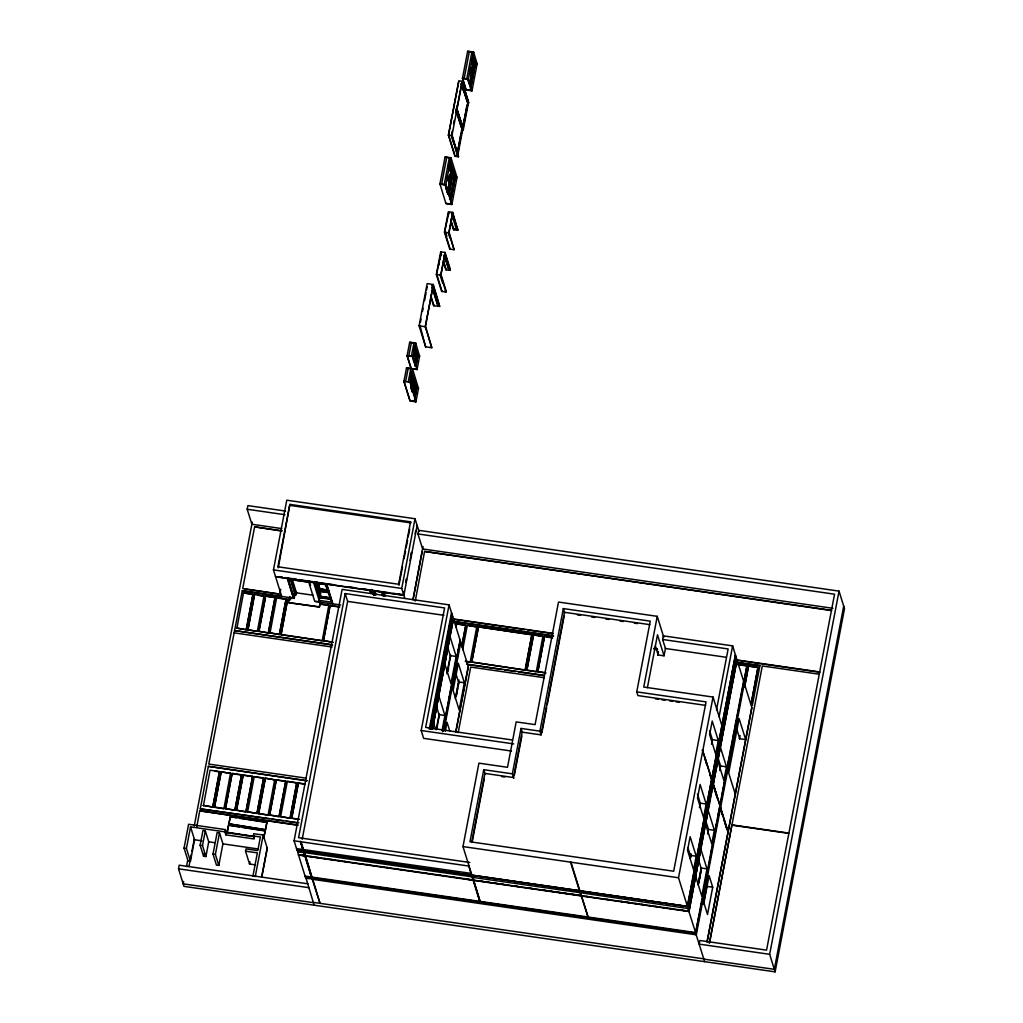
<?xml version="1.0" encoding="UTF-8"?>
<svg xmlns="http://www.w3.org/2000/svg" width="1023" height="1023" viewBox="0 0 1023 1023"><rect width="100%" height="100%" fill="white"/><g stroke="black" fill="none" stroke-linecap="round" stroke-linejoin="round"><path stroke-width="1.5" d="M301.759 850.471L297.245 849.819L298.46 854.819L304.726 855.727L303.268 850.688M473.022 879.908L305.199 855.791L303.741 850.752M298.46 854.819L305.289 876.762L311.555 877.67L304.828 855.343M677.75 909.511L688.824 911.212L695.793 933.245L312.028 877.734L305.302 855.407M312.143 877.363L320.007 903.335L311.67 877.286M479.634 901.097L471.539 875.125L303.678 850.906L300.442 841.251L303.204 850.842L296.939 849.934L294.087 840.804L342.117 589.389L449.071 604.862L451.923 614.005L430.069 729.067M473.496 879.972L480.056 901.391L472.012 875.189L579.542 890.739L588.059 917.017L581.499 895.598M305.276 856.034L473.035 880.304L465.184 878.77M711.624 778.759L702.43 750L713.261 784.053L688.965 911.301L581.435 895.739L580.015 890.816M832.914 608.301L422.614 548.955L417.947 533.942L418.637 530.31L839.026 591.115L844.486 608.647L775.114 971.85L183.974 886.353L178.513 868.821L179.204 865.189L307.808 883.782M281.76 528.584L251.875 524.262L247.195 509.249L247.886 505.618L285.647 511.078M225.853 834.858L224.919 831.852L190.534 826.878L194.549 839.755L190.431 861.328L188.066 860.982L184.05 848.105L188.603 824.269L225.354 829.589L226.288 832.581L225.853 834.858L254.228 838.962L253.295 835.957L253.73 833.694L263.192 835.062L267.297 848.233L261.722 877.389M190.431 861.328L186.416 848.451L190.534 826.878M183.654 881.417L183.194 883.834L313.358 902.657M186.48 866.609L187.682 860.356M194.255 825.906L252.259 522.19M236.876 628.391L243.5 592.88L252.962 594.248L246.338 629.759L236.786 628.084L246.338 629.759M203.411 805.702L210.047 770.191L219.497 771.559L212.874 807.07L203.321 805.408L212.874 807.07M200.124 845.228L202.95 830.471L205.316 830.817L208.73 841.814L205.917 856.571L203.551 856.225L200.124 845.228L202.49 845.561L205.917 856.571M202.49 845.561L205.316 830.817M246.236 629.452L252.962 594.248M212.771 806.776L219.497 771.559M203.551 856.225L204.114 853.272M264.011 595.846L257.374 631.357L247.911 629.989L254.548 594.478L264.1 596.14M247.911 629.989L254.548 594.478M230.546 773.158L223.909 808.669L214.459 807.3L221.083 771.79L230.635 773.465L221.083 771.79M214.459 807.3L221.185 772.096M213.014 854.09L217.132 832.517L219.497 832.863L222.924 843.86L218.807 865.432L216.441 865.087L213.014 854.09L215.38 854.422L218.807 865.432M215.38 854.422L219.497 832.863M258.87 631.281L265.596 596.077L275.046 597.445L268.422 632.956L258.87 631.281L268.422 632.956M258.96 631.587L265.392 597.905M225.405 808.592L232.131 773.388L241.581 774.756L234.958 810.267L225.405 808.592L234.958 810.267M225.495 808.899L232.131 773.388M292.143 597.969L242.285 590.757L281.824 596.767L273.448 569.888L286.76 500.196L415.031 518.751L419.072 531.691M224.919 831.852L225.354 829.589M289.854 504.377L277.924 566.793L398.638 584.261L410.555 521.832L289.854 504.377L278.256 567.855M268.32 632.649L275.046 597.445M234.868 809.96L241.581 774.756M269.995 633.186L276.632 597.675L286.095 599.043L279.458 634.554L269.906 632.879L279.458 634.554M236.441 810.19L243.167 774.986L252.63 776.355L245.993 811.866L236.441 810.19L245.993 811.866M236.543 810.497L243.167 774.986M280.673 589.222L279.893 594.146L242.72 588.494L254.637 526.845L282.335 530.86M293.639 598.186L287.591 578.033M279.369 634.247L286.095 599.043M245.904 811.559L252.63 776.355M319.688 603.902L328.843 605.22L322.207 640.73L281.044 634.784L287.668 599.273L290.724 599.708M281.044 634.784L287.668 599.273M247.579 812.096L254.216 776.585L263.665 777.953L257.042 813.464L247.489 811.789L257.042 813.464M320.352 602.048L319.393 607.099L288.652 602.649L289.829 596.499M295.391 592.01L294.164 598.442L293.46 598.34L294.381 593.519M255.456 864.895L249.548 864.039L245.533 851.162L245.968 848.898L257.783 850.599L260.392 836.98L253.295 835.957M290.315 579.836L294.905 594.58L296.082 594.747L296.58 592.176M256.952 813.157L263.665 777.953M274.714 779.552L268.077 815.062L258.627 813.694L265.251 778.183L274.803 779.846L265.251 778.183M258.627 813.694L265.353 778.477M249.548 864.039L249.983 861.775M252.886 876.289L257.361 852.875L245.533 851.162M255.251 876.647L263.192 835.062M269.573 814.986L276.3 779.782L285.762 781.15L279.126 816.661L269.573 814.986L279.126 816.661M269.663 815.293L276.3 779.782M261.607 877.197L267.195 847.926M326.35 585.13L328.6 592.343L318.664 590.91L319.138 588.417M329.099 593.967L330.646 598.915L320.711 597.483L318.78 591.294L319.266 588.788M327.641 589.99L320.084 588.89M319.138 600.373L313.703 582.957L326.005 584.734L331.426 602.151L319.138 600.373L319.726 597.291M279.036 816.354L285.762 781.15M319.393 607.099L320.263 601.754L315.634 601.371M280.622 816.584L287.335 781.38L296.798 782.748L290.174 818.247L280.622 816.584L290.174 818.247M340.736 605.002L332.871 603.864L326.733 584.159L332.692 584.414M328.946 590.54L318.907 589.67L316.657 582.445M323.383 640.615L332.935 642.278L323.383 640.615L330.109 605.411L339.572 606.78M323.473 640.922L330.109 605.411M290.072 817.952L296.798 782.748M298.064 819.397L291.657 818.183L298.384 782.966L304.688 783.887M291.747 818.477L298.384 782.966M511.449 751.035L423.624 738.337L421.182 730.524L444.596 607.943L345.199 593.57L298.575 837.709L469.762 862.479M302.194 839.256L347.628 601.383L345.199 593.57M452.115 135.33L458.457 156.8L454.915 156.289L448.368 135.266L458.777 80.791L462.319 81.303L468.739 103.003L462.255 82.211M458.713 81.687L448.573 134.806L454.583 154.128M416.693 355.518L419.647 355.953L417.052 369.572L411.131 368.715L407.103 355.761L409.699 342.142L415.619 342.999L419.583 356.106L416.63 355.672M415.568 387.781L418.522 388.216L415.926 401.834L410.018 400.978L403.932 381.451L406.54 367.832L412.448 368.689L418.458 388.369L415.504 387.934M408.829 355.851L411.336 342.692M441.604 184.23L446.719 157.452M452.115 131.328L451.527 134.435L458.457 156.8M453.598 123.553L454.186 120.445M455.67 112.683L456.271 109.576L463.214 130.074L468.393 102.952L461.923 82.16M456.693 108.464L457.281 105.356M477.178 63.592L471.987 90.83L466.066 89.973L462.46 78.387L467.664 51.15L473.572 52.007L477.114 63.746M461.629 83.643L456.744 109.282L463.214 130.074M462.319 81.303L451.91 135.778L448.368 135.266M405.658 381.541L408.177 368.382M464.186 78.477L469.301 51.7M411.425 356.221L413.944 343.063M444.212 184.6L449.327 157.823M312.143 878.795L305.787 878.335M408.254 381.911L410.773 368.766M415.619 342.999L413.011 356.618L407.103 355.761M445.798 184.997L451.002 157.759L445.082 156.903L439.877 184.14L445.798 184.997L451.872 204.51L445.964 203.654L439.954 183.987L445.862 184.843L451.897 204.204L445.977 203.347M431.642 285.468L433.215 285.698L425.504 326.107L431.783 347.73L425.632 346.848L419.085 325.826L427.154 283.601L433.292 284.496L439.673 306.427L438.1 306.197L432.102 286.952M466.782 78.848L471.897 52.071M419.89 325.161L425.632 346.848M420.479 322.092L421.054 318.946M422.537 311.312L423.113 308.166M424.596 300.519L426.054 292.77M426.655 289.739L427.23 286.606M409.852 382.308L412.448 368.689M448.854 182.145L450.772 171.941L451.949 172.12L447.703 194.344M473.572 52.007L468.368 79.244L462.46 78.387M414.724 361.733L415.453 357.935M449.033 182.171L450.836 172.759L448.47 165.176M414.673 363.037L415.645 357.96L413.765 351.938M447.511 191.186L448.419 186.48M451.028 172.785L448.637 182.12L451.028 172.785L448.56 164.831M414.865 363.063L415.837 357.986L413.829 351.49M447.422 192.784L449.071 184.038M449.404 182.26L451.36 172.03L449.148 164.92M414.801 364.405L416.169 357.219L414.417 351.58M447.614 192.81L449.417 183.398M447.051 175.815L449.609 183.424L447.805 192.836L445.44 185.253M414.903 365.902L416.553 357.283L413.906 348.805M454.915 156.289L455.043 155.611L458.585 156.123M410.901 388.638L411.387 386.106M415.095 365.85L416.885 356.516L414.072 347.488M449.928 163.782L452.281 171.353L447.895 194.332L445.491 186.877M471.066 73.362L473.163 65.6L471.36 75.011M411.105 388.676L412.205 382.807L413.382 382.973L411.732 391.592M470.976 74.96L472.779 65.549M411.297 388.702L412.269 383.625L410.389 377.589M471.168 74.986L472.971 65.574L471.744 61.636M411.489 388.727L412.461 383.651L410.581 377.628M415.811 365.953L417.589 356.618L414.775 347.59M448.611 194.434L452.997 171.455L449.698 160.854M469.941 82.428L470.849 77.722M411.694 388.638L412.793 382.883L411.029 377.244M415.977 366.093L417.921 355.863L414.827 345.915M448.726 194.805L453.112 171.838L455.018 177.951L450.632 200.93M470.158 82.454L473.496 64.845L471.731 59.168M470.043 84.052L471.539 76.201L469.493 69.654M469.941 85.651L471.731 76.239L469.685 69.679M457.064 154.013L460.619 135.368M470.03 87.134L474.416 64.168L472.511 58.055M411.937 391.54L413.714 382.218L410.901 373.178M457.268 154.051L462.204 129.218L455.887 109.525M457.652 154.102L461.808 129.154M463.202 124.998L464.685 117.236M465.286 114.128L466.769 106.354M462.818 128.144L467.268 104.832M412.64 391.643L414.43 382.321L411.144 371.771M457.665 155.982L462.844 128.86M470.452 88.771L475.132 64.27L472.281 55.114M412.755 392.026L414.545 382.692L416.476 388.881L414.686 398.216M431.783 347.73L425.236 326.721L433.292 284.496M449.519 199.191L453.816 177.772L452.281 172.887M462.613 128.105L467.946 103.336L461.232 83.579L463.585 91.149M470.631 88.796L475.465 63.503L472.345 53.503M450.158 270.264L444.992 253.678L441.003 274.56L446.169 291.146L446.002 292.054L441.629 291.427L436.361 274.535L440.696 251.837L445.069 252.464L450.337 269.356L450.158 270.264L449.02 270.098L444.314 255.021M451.501 213.436L452.652 213.602L449.097 232.221L454.084 249.727L449.711 249.088L444.455 232.195L448.355 211.761L452.729 212.4L457.818 230.201L453.892 229.817L450.619 219.293M413.893 393.305L414.788 388.638L413.637 384.929M441.335 289.01L436.629 273.921L441.105 253.116L439.967 259.215M449.417 246.671L444.711 231.594L448.752 213.04M413.791 394.891L414.98 388.676L413.816 384.955M450.529 202.477L455.35 177.196L449.788 159.319M438.854 265.072L439.391 262.093M446.616 236.185L445.235 231.479L446.655 236.044M448.138 216.262L448.726 213.232M414.289 401.285L416.809 388.126L411.706 371.745M451.872 204.51L457.076 177.273L454.059 177.005M438.1 306.197L433.969 305.787L433.701 304.624M446.002 292.054L440.734 275.161L445.069 252.464M454.084 249.727L448.828 232.835L452.729 212.4M441.629 291.427L442.32 290.404M449.02 270.098L446.233 269.88L445.964 268.729M449.711 249.088L450.401 248.065M453.892 229.817L453.611 228.653L457.984 229.293M398.957 585.309L402.538 566.576M404.034 558.775L405.517 550.975M406.118 547.855L407.602 540.054M408.203 536.934L409.699 529.121M404.814 598.34L401.719 588.442L415.031 518.751M403.433 594.644L404.034 591.511M405.824 582.138L406.425 579.005M410.901 555.566L411.502 552.433M403.484 594.798L404.072 591.665M405.875 582.292L406.463 579.159M410.044 560.399L411.54 552.586M415.121 533.827L415.722 530.694M417.128 525.477L403.868 595.309L326.733 584.159M412.96 599.529L423.087 546.538M413.075 599.721L422.218 551.09M415.248 601.051L424.583 551.435L831.443 610.283M449.071 604.862L425.658 727.443L512.331 739.974M429.276 729.041L451.514 612.675M430.657 724.54L431.22 721.33M434.801 702.814L435.363 699.604M439.839 676.433L440.401 673.236M443.995 654.707L444.557 651.51M449.033 628.327L449.596 625.13M430.952 729.399L452.588 616.127M432.767 726.304L438.381 696.637M441.949 678.211L442.55 675.103M442.844 673.313L443.432 670.206M444.621 664.247L449.353 639.247M451.143 630.104L451.706 626.882M452.332 623.902L453.445 618.877L451.923 614.005M432.397 729.054L453.445 618.877M432.46 729.373L453.189 619.145M455.721 626.715L456.309 623.659L465.861 625.322L461.769 646.753M436.118 729.77L439.225 714.195M446.821 673.773L450.491 655.27M455.81 627.022L456.309 623.659M436.795 728.9L439.455 714.31M447.78 670.692L450.759 655.116M448.036 671.344L448.624 668.249M442.038 730.627L444.928 715.486L438.841 695.972M450.12 636.945L456.194 656.472L450.99 683.709L444.915 664.183M442.575 731.701L460.069 640.142M444.954 720.384L445.504 717.123M449.097 698.658L450.542 690.742M454.135 672.277L454.685 669.016M458.291 650.551L458.841 647.303M443.087 730.818L460.273 640.82L453.521 619.132M443.176 731.125L460.273 640.82M443.88 730.844L460.772 642.406M445.299 731.33L447.025 722.251L449.839 731.253M461.667 646.459L465.759 625.027M462.665 649.746L467.345 625.258L476.897 626.92M455.286 698.53L458.956 680.039M456.245 695.487L458.931 681.433M456.207 696.382L457.703 688.594M458.291 685.474L458.892 682.354M464.378 682.75L459.174 709.988L453.099 690.461L458.304 663.224L464.378 682.75L458.47 681.893L455.657 672.878M455.81 731.598L468.253 666.421L460.376 641.127M455.9 731.893L468.342 666.727M465.452 661.446L470.171 662.137L476.808 626.626M458.176 732.698L470.708 667.073L544.185 677.699M471.667 662.06L478.393 626.856L531.883 634.592L525.259 670.103L471.667 662.06L525.259 670.103M471.756 662.367L478.189 628.685M471.91 875.24L462.984 846.584L478.917 763.158L507.51 767.301L516.18 721.893L535.093 724.629L558.507 602.048L657.252 616.332L663.799 637.355M513.763 778.337L512.357 773.836L483.751 769.692L469.979 841.763L673.684 871.225L706.036 701.88L636.754 691.868L650.257 621.153L563.328 608.583L539.914 731.164L541.077 734.885L522.19 732.148L521.027 728.427L539.914 731.164M471.744 842.351L484.902 773.414L513.52 777.544L522.19 732.148M472.281 841.571L484.25 778.899M462.102 873.668L471.437 875.177L468.687 865.586M471.117 873.386L296.529 848.604M688.799 911.109L687.303 906.327L471.872 875.113L472.575 877.363L580.143 892.695M525.157 669.796L531.883 634.592M542.932 636.191L536.295 671.702L526.832 670.334L533.469 634.823L543.021 636.485L533.469 634.823M526.832 670.334L533.558 635.117M512.357 773.836L521.027 728.427M514.364 775.204L521.832 736.061M545.758 673.07L537.791 671.625L544.505 636.421L552.394 637.559M537.881 671.932L544.505 636.421M541.077 734.885L564.491 612.291L649.835 624.644M541.921 732.558L546.653 707.737M547.254 704.63L564.146 616.191M579.402 890.662L570.514 862.133M580.616 892.759L688.108 908.539L736.125 657.137M657.252 616.332L643.748 687.047L713.031 697.059L721.918 725.588M647.393 687.712L657.495 634.797L664.042 655.82L657.904 654.925L658.147 651.651M655.334 645.948L658.134 654.963L658.403 651.574M657.904 654.925L658.377 652.393M726.266 657.29L665.449 648.492L662.635 639.477L663.339 635.846L732.621 645.871L735.46 655.014L711.906 778.976L712.903 783.605M664.042 655.82L665.538 647.994M570.987 862.21L579.913 890.867L687.443 906.416L678.518 877.76L702.814 750.524M702.903 750.064L713.031 697.059M716.522 709.796L728.133 648.953L662.635 639.477M689.719 858.374L690.691 854.052M699.412 807.684L700.269 803.145L697.469 794.129M711.522 744.233L712.392 739.693L709.591 730.691M690.333 857.888L690.947 853.962M690.589 857.824L691.177 854.716M719.105 716.586L732.621 645.871M696.215 856.213L693.607 869.831L687.533 850.305L690.129 836.686L696.215 856.213L690.308 855.356L687.967 847.85M706.19 804.001L703.581 817.62L697.507 798.093L700.103 784.475L706.19 804.001L700.269 803.145M718.299 740.55L715.704 754.168L709.63 734.642L712.225 721.023L718.299 740.55L712.392 739.693M687.303 906.327L735.422 654.886M711.739 779.181L687.52 906.659L579.99 891.11M689.118 909.639L689.988 904.844M691.522 897.094L692.085 893.859M693.62 886.123L694.182 882.887M694.809 879.844L700.474 849.96M703.798 832.812L704.361 829.576M705 826.533L708.261 809.193M708.888 806.15L709.463 802.914M710.959 795.076L711.56 791.943M712.187 788.899L713.261 784.053M719.975 805.587L713.172 783.746L714.335 777.39M716.151 768.107L720.601 744.565M721.228 741.534L721.829 738.414M722.097 736.752L722.698 733.619M726.304 714.962L726.867 711.739M728.402 704.016L728.964 700.793M733.465 677.443L734.041 674.221M713.351 783.605L736.982 659.886L735.46 655.014M712.814 784.066L689.042 911.544L581.512 895.995M713.427 783.848L736.982 659.886M697.903 884.652L701.292 867.632M707.596 833.962L708.453 829.423L705.653 820.408M719.706 770.511L720.576 765.971L717.775 756.956M698.581 883.13L701.266 869.077M698.568 883.898L699.157 880.79M699.758 877.683L701.228 869.934M699.745 878.962L700.346 875.829M700.921 849.346L706.995 868.859L701.804 896.11L695.717 876.583M708.287 810.753L714.374 830.28L711.765 843.898L705.691 824.372M720.409 747.302L726.483 766.828L723.888 780.447L717.814 760.92M743.606 681.152L695.589 932.567L305.084 876.084M699.272 914.383L695.678 933.206L704.655 961.658M700.768 906.544L701.318 903.258M705.857 879.895L706.407 876.609M710.947 853.233L711.496 849.947M713.005 842.108L713.594 838.975M716.036 826.584L716.599 823.298M718.133 815.6L718.683 812.313M719.335 809.334L720.102 806.009L713.338 784.309M727.685 831.085L720.026 805.74L721.164 799.334M721.816 796.367L724.757 780.575M728.376 761.969L728.977 758.849M730.473 751.035L731.023 747.749M733.453 735.396L734.054 732.276M735.55 724.45L736.1 721.177M740.626 697.878L741.176 694.604M737.481 664.323L746.943 665.692L695.896 933.539L312.13 878.041M744.309 683.415L696.292 934.817L312.526 879.307M743.529 684.361L746.943 665.692M744.437 687.354L748.529 665.922L757.979 667.29L751.355 702.801L757.979 667.29M745.115 684.592L748.529 665.922M703.338 904.511L706.803 886.353L712.711 887.21L707.507 914.447L703.901 902.861L709.105 875.624L712.711 887.21M735.243 794.065L728.696 773.043L739.105 718.555L745.652 739.578L739.501 738.696L740.089 735.601M707.034 941.774L751.79 707.43L737.059 660.142M707.149 941.966L751.879 707.737M737.864 662.431L759.923 665.628L752.314 705.461M709.323 943.321L762.288 665.973L819.218 674.195M709.706 942.068L731.944 824.87L788.528 833.054M775.114 971.85L769.654 954.318L839.026 591.115M843.706 606.128L774.334 969.331L703.862 959.139M242.285 590.757L208.794 764.079L305.787 778.107M188.961 866.571L191.327 854.307M191.928 851.238L194.306 838.962M196.812 826.776L199.741 810.83L298.396 825.088M269.177 818.822L200.278 808.861L208.347 766.342L306.913 780.6M228.577 825.024L227.157 832.581L228.577 825.024L265.174 830.689L263.768 838.233L265.174 830.689M228.82 823.822L230.328 816.571L266.939 822.223L265.52 829.768L228.82 823.822L265.52 829.768M228.922 824.116L230.328 816.571M265.43 829.474L266.939 822.223M473.432 880.125L581.026 895.521M314.151 905.176L305.596 876.647M467.639 51.457L473.559 52.314M472.907 64.756L474.084 64.922L472.319 59.244M471.475 75.395L469.864 68.375M471.999 90.523L466.092 89.666L462.524 78.234L468.444 79.091L471.987 90.83M456.488 108.438L463.202 128.195M445.069 157.21L450.977 158.066M451.105 171.186L452.281 171.353M452.422 177.58L455.018 177.951M449.353 182.58L447.729 175.56M449.609 183.424L447.601 178.782M444.455 232.195L448.828 232.835M439.864 274.394L441.003 274.56M436.361 274.535L440.734 275.161M445.031 290.98L446.169 291.146M419.085 325.826L425.236 326.721M409.686 342.449L415.594 343.306M415.709 356.349L416.885 356.516M415.364 357.104L416.553 357.283M414.11 368.83L417.064 369.265M406.515 368.139L412.422 368.996M412.538 382.039L413.714 382.218M403.932 381.451L409.916 382.154L415.926 401.834M415.952 401.528L410.031 400.671L404.008 381.298M290.174 505.426L410.888 522.881L410.555 521.832M247.195 509.249L284.944 514.71M417.947 533.942L834.551 594.197L766.559 950.137L699.885 940.495L699.195 944.127L769.654 954.318M280.89 530.937L254.637 526.845M831.546 610.578L424.583 551.435M273.448 569.888L401.719 588.442M577.381 614.913L580.54 615.373M591.601 616.971L594.759 617.432M605.833 619.03L608.992 619.478M620.053 621.089L623.212 621.536M634.273 623.148L637.431 623.595M279.253 576.678L282.386 577.138M284.726 577.611L296.542 579.184M298.575 579.619L325.25 583.481M349.879 587.036L353.127 587.368M364.137 588.954L367.283 589.414M385.556 592.202L388.548 592.637M393.024 593.276L396.016 593.711M398.714 593.954L401.86 594.414M275.545 576.614L403.816 595.169M275.596 576.755L287.501 578.481M321.554 589.299L326.094 589.951M326.081 591.256L328.92 591.665M323.204 591.025L318.946 590.412L320.877 596.601L330.813 598.033M326.043 591.435L328.882 591.844M318.78 591.294L328.715 592.726M313.14 595.233L296.453 592.829L292.271 579.376M320.915 596.422L330.851 597.854M347.628 601.383L443.88 615.296M330.403 599.248L319.649 597.688L315.122 583.174M452.23 618.787L553.162 633.39M736.087 659.848L819.666 671.932M654.17 648.25L657.329 648.697M244.356 589.005L278.346 593.928M452.319 619.094L524.863 629.58M528.021 630.04L553.251 633.685M653.914 648.441L657.06 648.902M736.189 660.142L819.768 672.239M654.4 648.991L657.559 649.452M654.145 649.196L657.29 649.643M289.522 597.304L293.55 597.88M454.135 621.396L553.443 635.756M454.238 621.703L553.533 636.063M736.381 662.508L759.923 665.628M253.052 594.555L243.5 592.88M257.796 595.233L262.527 595.923M275.136 597.739L265.596 596.077M278.307 598.199L286.184 599.337M319.79 604.197L328.843 605.22M330.199 605.706L339.662 607.074M456.399 623.966L465.861 625.322M469.02 625.782L475.324 626.703M530.4 634.669L478.393 626.856M546.18 636.945L552.484 637.853M737.57 664.63L747.033 665.999M748.619 666.229L758.081 667.597M319.304 606.805L288.652 602.649M456.194 656.472L450.286 655.615L447.473 646.6M247.822 629.682L257.374 631.357M280.941 634.477L322.207 640.73M465.35 661.152L470.171 662.137M526.743 670.027L536.295 671.702M537.791 671.625L545.668 672.763M332.449 644.733L234.587 630.577L332.539 645.04M466.616 664.144L543.967 675.333M468.291 664.669L501.436 669.464M504.595 669.924L515.643 671.523M518.802 671.983L544.057 675.628M234.152 632.853L332.143 647.022M705.614 705.371L637.917 695.576L636.754 691.868M655.474 698.875L658.62 699.323M661.779 699.783L664.924 700.244M669.643 700.921L672.802 701.382M675.947 701.829L679.093 702.29M739.501 737.979L739.501 738.696M444.928 715.486L439.008 714.629L436.207 705.627M720.576 765.971L726.483 766.828M421.182 730.524L513.725 743.913M711.791 778.593L711.228 778.976L709.834 774.475M713.172 783.746L712.021 780.779M719.655 806.009L728.069 831.609M719.936 806.188L722.455 815.024M501.718 776.598L504.735 777.032M732.033 825.177L788.631 833.361M708.453 829.423L714.374 830.28M307.002 780.907L208.347 766.342M214.868 771.176L219.6 771.866M232.221 773.695L240.098 774.833M243.269 775.281L252.719 776.649M255.878 777.109L262.195 778.03M277.975 780.306L285.852 781.444M296.887 783.043L287.335 781.38M298.473 783.273L304.777 784.181M706.995 868.859L701.087 868.015L698.287 859M214.357 807.006L223.909 808.669M258.538 813.387L268.077 815.062M291.657 818.183L299.534 819.321M298.831 822.824L200.278 808.861M462.984 846.584L678.518 877.76M272.297 819.27L283.269 820.855M286.389 821.316L297.361 822.901M296.926 825.165L199.741 810.83M294.087 840.804L300.353 841.712M300.826 841.776L468.598 866.033M226.288 832.581L254.663 836.686M306.874 851.213L310.02 851.66M313.153 852.121L316.286 852.568M320.992 853.259L324.125 853.706M327.258 854.167L330.403 854.614M363.318 859.371L366.464 859.832M369.597 860.279L372.73 860.739M377.436 861.417L380.569 861.865M383.702 862.325L386.847 862.773M391.54 863.463L394.686 863.911M397.819 864.371L400.952 864.819M405.658 865.496L408.791 865.957M413.497 866.634L416.63 867.082M433.88 869.576L437.013 870.036M447.984 871.622L451.13 872.069M454.263 872.529L457.396 872.977M297.015 850.19L303.281 851.085M303.754 851.162L471.513 875.419M471.987 875.496L579.517 891.046M472.664 876.916L304.432 852.581L312.143 877.734M297.603 852.057L303.959 852.517L311.67 877.67L305.289 876.762M194.549 839.755L201.94 840.829M208.73 841.814L214.651 842.671M222.924 843.86L258.256 848.975M298.767 854.704L304.816 855.663M309.969 856.315L313.14 856.865M316.235 857.223L319.406 857.773M324.074 858.361L327.245 858.911M330.352 859.269L333.511 859.819M338.191 860.407L341.362 860.957M344.495 861.404L347.628 861.865M366.413 864.486L369.546 864.934M380.518 866.519L383.689 867.069M386.796 867.427L389.955 867.977M394.635 868.565L397.806 869.115M400.901 869.473L404.072 870.023M408.74 870.611L411.911 871.161M422.857 872.645L426.028 873.194M436.962 874.691L440.133 875.24M451.079 876.724L454.25 877.274M457.345 877.632L460.516 878.182M479.825 880.893L483.022 881.442M486.155 881.8L489.339 882.35M494.058 882.951L497.255 883.501M500.388 883.859L503.572 884.409M514.62 885.918L517.804 886.468M528.853 887.977L532.037 888.527M543.072 890.036L546.269 890.585M549.402 890.943L552.599 891.506M557.305 892.094L560.502 892.644M563.635 893.002L566.832 893.565M571.537 894.153L581.064 895.624M586.23 896.276L589.427 896.826M606.741 899.243L609.938 899.792M620.948 901.301L624.132 901.851M627.252 902.209L630.449 902.759M635.142 903.347L638.339 903.91M641.459 904.268L644.643 904.818M649.349 905.406L652.533 905.956M655.653 906.314L658.85 906.877M663.543 907.465L666.74 908.015M669.86 908.373L673.044 908.923M298.537 855.062L304.803 855.97M473.508 880.368L581.038 895.918M184.05 848.105L186.416 848.451M319.994 878.731L323.153 879.179M326.299 879.639L329.457 880.1M334.201 880.777L337.347 881.238M340.506 881.698L343.664 882.146M348.395 882.836L351.554 883.297M354.712 883.744L357.871 884.204M362.602 884.895L365.761 885.343M370.492 886.033L373.651 886.481M376.809 886.941L379.968 887.401M384.699 888.079L387.858 888.539M391.016 889L394.175 889.46M397.333 889.908L400.479 890.368M405.223 891.059L408.382 891.506M411.527 891.966L414.686 892.427M419.43 893.105L422.576 893.565M425.734 894.025L428.893 894.473M433.624 895.163L436.783 895.624M439.941 896.071L443.1 896.532M447.831 897.222L450.99 897.67M454.148 898.13L457.307 898.59M462.038 899.268L465.196 899.729M468.355 900.189L471.513 900.636M482.562 902.235L485.708 902.695M488.866 903.156L492.025 903.603M496.756 904.294L499.915 904.754M503.073 905.202L506.232 905.662M510.963 906.352L514.121 906.8M525.17 908.398L528.328 908.859M533.06 909.549L536.218 909.997M539.377 910.457L542.535 910.918M547.267 911.595L550.425 912.056M553.584 912.516L556.742 912.964M567.791 914.562L570.936 915.022M574.095 915.483L577.253 915.93M581.985 916.621L585.143 917.081M588.302 917.529L591.46 917.989M596.192 918.68L599.35 919.127M602.509 919.587L605.667 920.048M610.399 920.726L613.557 921.186M616.716 921.646L619.874 922.094M624.605 922.784L627.764 923.245M630.922 923.692L634.068 924.153M638.812 924.843L641.971 925.291M645.117 925.751L648.275 926.211M651.434 926.659L654.592 927.119M659.324 927.81L662.482 928.257M673.53 929.856L676.689 930.316M681.42 931.007L684.579 931.454M687.737 931.915L695.793 933.245M305.391 877.056L311.657 877.964M178.513 868.821L308.69 887.644M313.268 902.363L703.773 958.845M231.952 817.108L236.53 817.812M239.574 818.285L267.029 822.518M228.666 825.331L239.344 826.98M242.4 827.454L265.277 830.983M227.068 832.274L254.522 836.52M230.213 833.042L233.257 833.515M236.313 833.988L239.369 834.461M243.934 835.164L246.991 835.638M711.906 778.976L709.911 774.027M736.47 728.21L739.744 738.721M702.43 750L703.364 753.005M704.77 757.506L707.11 765.012M713.875 786.725L717.622 798.771M720.205 807.057L722.545 814.564M724.412 820.574L726.752 828.08M704.681 757.953L707.021 765.473M711.931 781.24L712.852 784.168M713.785 787.173L717.072 797.723M723.862 819.525L726.662 828.528M471.526 60.357L473.163 65.6M469.046 69.436L471.347 76.175M467.895 79.091L469.531 84.334M468.112 80.382L469.34 84.308M461.437 83.617L467.754 103.31L463.01 128.169L456.885 108.502M455.683 109.487L461.335 127.645M451.795 135.918L457.46 154.077M451.654 136.673L453.969 144.102M454.89 147.069L457.204 154.499M451.002 157.759L457.012 177.427M449.736 165.01L451.949 172.12M452.857 175.304L453.624 177.746M448.752 166.659L449.698 169.703M448.547 166.634L449.493 169.665M447.332 177.299L448.752 181.851M445.721 186.749L447.141 191.301M452.652 213.602L457.818 230.201M451.514 213.5L456.629 230.213M451.092 222.029L453.445 229.561M448.47 233.436L449.864 237.95M563.328 608.583L564.734 613.084M444.302 255.251L448.982 270.277M440.696 251.837L441.578 254.65M443.458 260.648L446.233 269.88M443.432 262.093L445.785 269.637M440.376 275.775L442.716 283.281M433.215 285.698L439.673 306.427M432.09 287.194L438.061 306.376M430.76 295.455L433.969 305.787M430.76 296.657L433.522 305.532M417.052 369.572L413.087 356.464L407.167 355.608L411.156 368.408M412.755 358.306L414.11 362.986M410.747 374.508L413.382 382.973M410.671 379.073L412.077 383.599M483.751 769.692L485.158 774.194M433.637 723.21L435.517 729.22M384.904 595.399L384.06 591.985L369.878 589.926L370.71 593.353M383.535 591.742L384.789 595.731M383.408 592.419L384.648 596.422M382.538 591.908L383.868 596.409M381.464 591.754L382.64 595.846M374.853 590.808L376.029 594.887M373.561 590.603L374.917 594.951M373.536 590.77L374.891 595.105M373.242 591.626L374.073 594.299M372.615 591.435L373.855 595.424M371.656 589.453L373.318 594.772M370.812 590.361L371.72 593.276M370.057 590.501L370.965 593.404M325.493 583.673L327.577 590.361L320.007 589.261L318.345 583.916M325.455 583.877L327.539 590.552M317.884 582.778L319.969 589.465M317.347 582.65L318.69 586.972M320.033 591.268L320.8 593.749M316.772 581.882L318.562 587.65M319.368 591.46L320.531 595.181M315.966 582.253L318.664 590.91M309.176 580.949L310.57 585.437M291.427 579.811L296.082 594.747M294.164 598.442L288.192 579.261L308.767 582.24L314.739 601.422L332.68 604.018L326.644 584.606L287.412 578.941L293.46 598.34M301.325 842.62L304.061 851.43M300.852 842.556L303.588 851.366"/></g></svg>
